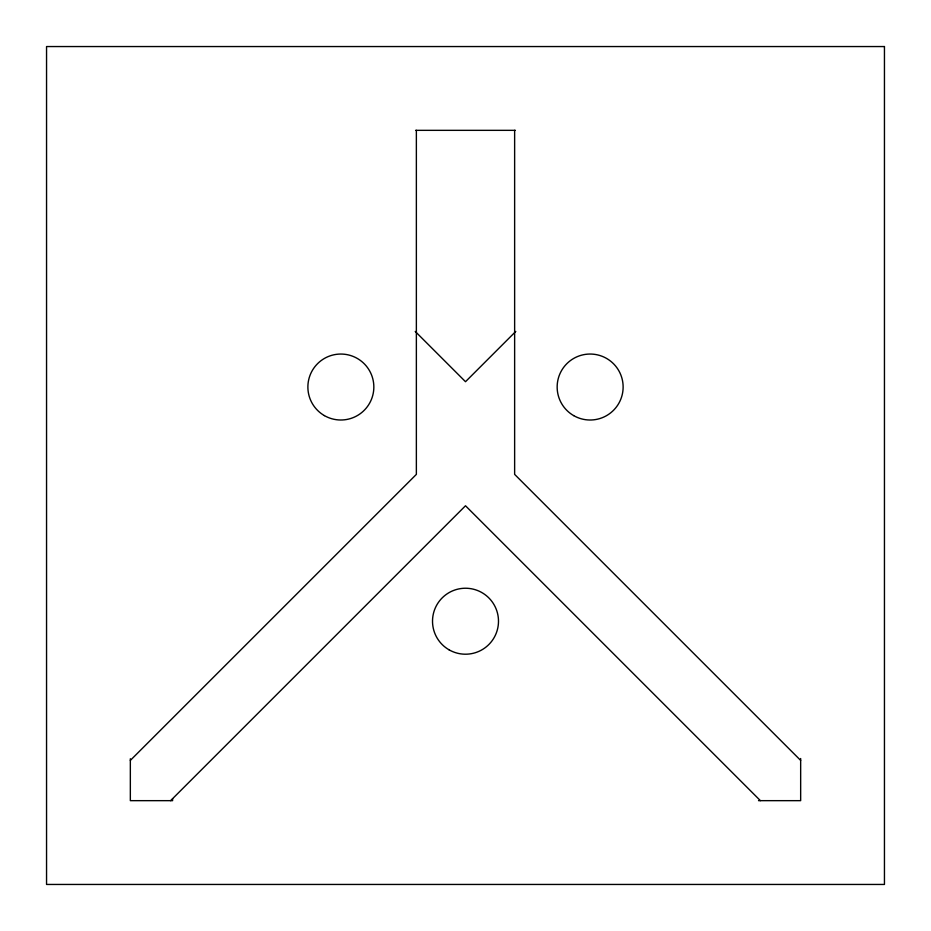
<?xml version="1.0" encoding="UTF-8"?>
<svg xmlns="http://www.w3.org/2000/svg" width="931" height="931" viewBox="0 0 931 931"><rect width="100%" height="100%" fill="white"/><g stroke="black" fill="none" stroke-linecap="round" stroke-linejoin="round"><path stroke-width="1.4" d="M515.774 331.436L465.5 381.71L415.226 331.436M130.34 760.394L416.366 474.379L416.366 130.34M170.606 800.66L465.5 505.766L760.394 800.66M415.587 130.34L515.413 130.34M758.521 800.66L800.66 800.66L800.66 758.521M800.66 760.394L514.634 474.379L514.634 130.34M172.584 798.682L172.584 800.66L130.34 800.66L130.34 758.765M884.45 46.55L46.55 46.55L46.55 884.45L884.45 884.45L884.45 46.55M324.372 415.598A32.992 32.992 0 0 0 373.843 387.028A32.992 32.992 0 0 0 324.372 358.458A32.992 32.992 0 0 0 324.372 415.598M573.647 415.598A32.992 32.992 0 0 0 623.13 387.028A32.992 32.992 0 0 0 573.647 358.458A32.992 32.992 0 0 0 573.647 415.598M449.01 649.791A32.992 32.992 0 0 0 498.492 621.221A32.992 32.992 0 0 0 449.01 592.651A32.992 32.992 0 0 0 449.01 649.791"/></g></svg>
